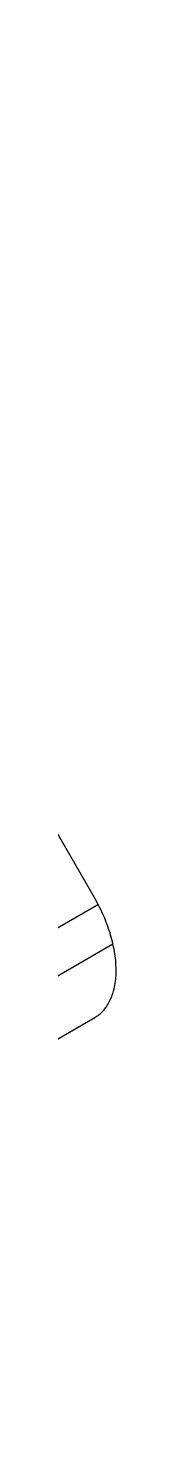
# Model space of a CAD drawing. Extents: x 0 to 420, y 0 to 297.
# Drawn here: x 199.35 to 199.59, y 145 to 151.78 of the extents above; entities that cross this region are included whole.
import ezdxf

# ---------------------------------------------------------------- set-up
doc = ezdxf.new("R2010")
doc.units = 0
doc.header["$LTSCALE"] = 23.1
doc.layers.add('40000_ISO', color=7, linetype='CONTINUOUS')

msp = doc.modelspace()

# ---------------------------------------------------------------- linework, layer by layer
at = {"layer": '40000_ISO', "color": 7, "linetype": 'CONTINUOUS'}
for p, q in [((199.4896, 147.5661), (197.0586, 151.7766)), ((199.5072, 147.5355), (198.0314, 146.6834)), ((195.5126, 144.9982), (199.5777, 147.3452)), ((197.0586, 145.5852), (199.4896, 146.9887))]:
    msp.add_line(p, q, dxfattribs=at)
for points in [[(199.5778, 147.3452), (199.5753, 147.356), (199.5725, 147.3668), (199.5696, 147.3775), (199.5666, 147.3881), (199.5634, 147.3987), (199.56, 147.4093), (199.5566, 147.4194), (199.5531, 147.4294), (199.5494, 147.4394), (199.5456, 147.4494), (199.5417, 147.4593), (199.5377, 147.4692), (199.5335, 147.479), (199.5292, 147.4887), (199.524, 147.5), (199.5187, 147.5112), (199.5132, 147.5224), (199.5075, 147.5334), (199.5017, 147.5444), (199.4957, 147.5553), (199.4896, 147.5661)], [(199.4896, 146.9887), (199.495, 146.992), (199.5003, 146.9955), (199.5055, 146.9992), (199.5105, 147.0031), (199.5154, 147.0071), (199.5202, 147.0114), (199.5248, 147.0158), (199.5292, 147.0204), (199.5337, 147.0254), (199.538, 147.0305), (199.5421, 147.0358), (199.5461, 147.0413), (199.5498, 147.0468), (199.5534, 147.0525), (199.5568, 147.0583), (199.56, 147.0642), (199.5633, 147.0708), (199.5664, 147.0774), (199.5693, 147.0842), (199.5721, 147.091), (199.5746, 147.0979), (199.5769, 147.1048), (199.5791, 147.1119), (199.5811, 147.1189), (199.5833, 147.1279), (199.5853, 147.137), (199.5871, 147.1461), (199.5886, 147.1552), (199.5899, 147.1644), (199.5909, 147.1736), (199.5918, 147.1828), (199.5925, 147.193), (199.5929, 147.2031), (199.5931, 147.2133), (199.5931, 147.2235), (199.5929, 147.2337), (199.5924, 147.2438), (199.5918, 147.254), (199.5909, 147.265), (199.5897, 147.2759), (199.5884, 147.2868), (199.5869, 147.2977), (199.5851, 147.3086), (199.5832, 147.3194), (199.5811, 147.3302), (199.5795, 147.3377), (199.5778, 147.3452)]]:
    msp.add_lwpolyline(points, dxfattribs=at)

doc.saveas('drawing.dxf')
